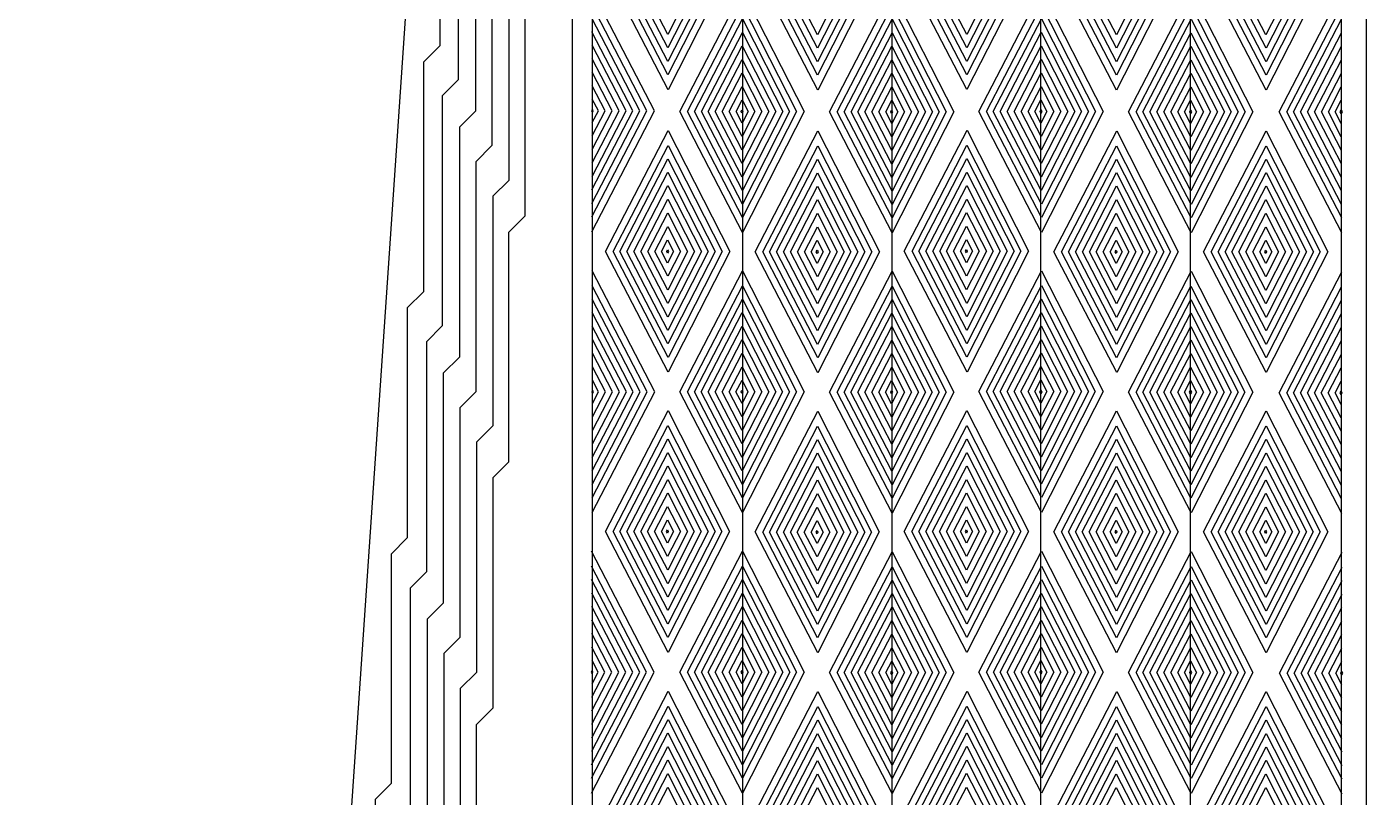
# Model space of a CAD drawing. Extents: x 1.4 to 30.6, y 33.7 to 78.7.
# Drawn here: x 1.37 to 13.11, y 56.9 to 63.65 of the extents above; entities that cross this region are included whole.
import ezdxf

# ---------------------------------------------------------------- set-up
doc = ezdxf.new("R2010")
doc.units = 0
doc.layers.add('Layer_1', color=7, linetype='CONTINUOUS')

msp = doc.modelspace()

# ---------------------------------------------------------------- linework, layer by layer
at = {"layer": 'Layer_1', "color": 7}
for points in [[(6.150381, 77.776697), (13.110188, 77.776697), (13.110188, 39.725902), (7.29343, 33.909143), (4.86829, 33.909143), (3.760688, 35.016747), (3.135771, 35.016747), (1.372314, 35.901154), (1.372314, 36.329863), (3.531009, 37.576188), (3.531009, 46.716138), (5.648365, 77.779939), (6.081495, 77.779939)], [(6.15221, 77.813116), (6.15221, 38.781297), (6.46069, 38.473274), (6.46069, 36.139816)], [(12.891741, 77.665099), (12.891741, 39.821421), (7.176284, 34.105964), (5.002654, 34.105964), (3.893132, 35.21383), (3.893132, 35.350352)], [(11.567766, 77.675947), (11.567766, 39.803742), (7.222398, 35.458374), (7.222398, 34.955292), (6.539506, 34.2724), (5.095628, 34.2724), (4.158051, 35.209977), (4.158051, 35.35063)], [(10.256348, 77.677275), (10.256348, 39.803742), (7.060079, 36.607472), (7.060079, 35.010587), (6.497891, 34.448398), (5.192509, 34.448398), (4.423405, 35.222971), (4.423405, 35.350027)], [(8.95441, 77.675889), (8.95441, 39.814791), (6.91135, 37.771731), (6.91135, 35.088113), (6.445704, 34.622467), (5.283741, 34.622467), (4.687766, 35.218441), (4.687766, 35.349796)], [(7.64299, 77.677216), (7.64299, 39.816447), (6.764734, 38.938192), (6.764734, 35.159212), (6.393491, 34.78797), (5.37924, 34.78797), (4.951025, 35.216185), (4.951025, 35.349849)], [(6.325815, 77.673873), (6.325815, 39.81028), (6.617419, 39.518677), (6.617419, 35.216245), (6.333897, 34.932726), (5.501904, 34.932726), (5.216384, 35.218246), (5.216384, 35.35141)], [(4.991668, 65.50489), (4.991668, 63.485187), (4.849105, 63.342623), (4.849105, 61.331147), (4.707116, 61.189158), (4.707116, 59.173982), (4.564632, 59.031499), (4.564632, 57.020724), (4.425808, 56.881899), (4.425808, 54.864392), (4.284911, 54.723495), (4.284911, 52.704049), (4.144409, 52.563547), (4.144409, 50.548447), (4.000449, 50.404488), (4.000449, 48.38972), (3.861103, 48.250374), (3.861103, 46.233286), (3.720527, 46.092711), (3.720527, 37.435134), (3.433017, 37.147624), (3.433017, 37.041434), (3.537974, 36.936479), (3.751213, 36.936479)], [(5.152492, 65.201089), (5.152492, 63.188293), (5.012335, 63.048136), (5.012335, 61.030967), (4.874168, 60.892801), (4.874168, 58.877089), (4.731367, 58.734287), (4.731367, 56.71758), (4.58965, 56.575862), (4.58965, 54.559986), (4.449424, 54.419761), (4.449424, 52.409253), (4.305558, 52.265387), (4.305558, 50.245304), (4.164232, 50.103977), (4.164232, 48.089558), (4.023465, 47.948792), (4.023465, 45.934879), (3.880208, 45.791623), (3.880208, 37.074173)], [(5.30352, 64.930349), (5.30352, 62.912105), (5.163048, 62.771633), (5.163048, 60.758051), (5.021194, 60.616196), (5.021194, 58.601241), (4.88069, 58.460738), (4.88069, 56.442953), (4.73912, 56.301383), (4.73912, 54.285412), (4.597637, 54.143929), (4.597637, 52.126946), (4.456457, 51.985765), (4.456457, 49.973413), (4.315467, 49.832421), (4.315467, 47.812775), (4.173942, 47.671249), (4.173942, 45.656241), (4.031675, 45.513974), (4.031675, 38.033608), (4.011186, 37.766405), (4.011451, 37.072239)], [(5.448575, 64.626864), (5.448575, 62.611006), (5.307604, 62.470036), (5.307604, 60.453749), (5.166458, 60.312603), (5.166458, 58.30049), (5.026349, 58.160382), (5.026349, 56.146103), (4.885168, 56.004921), (4.885168, 53.984597), (4.740773, 53.840203), (4.740773, 51.824308), (4.601775, 51.685309), (4.601775, 49.67183), (4.460787, 49.530841), (4.460787, 47.516103), (4.317869, 47.373185), (4.317869, 45.354322), (4.1768, 45.213251), (4.1768, 38.019545), (4.145569, 37.748435), (4.145569, 37.073393)], [(5.595329, 64.321427), (5.595329, 62.3066), (5.455833, 62.167104), (5.455833, 60.154763), (5.312883, 60.011814), (5.312883, 57.995191), (5.17097, 57.853277), (5.17097, 55.837838), (5.029984, 55.696853), (5.029984, 53.683211), (4.890503, 53.54373), (4.890503, 51.52504), (4.746132, 51.380668), (4.746132, 49.364805), (4.606198, 49.224869), (4.606198, 47.209723), (4.465577, 47.069102), (4.465577, 45.054628), (4.322713, 44.911767), (4.322713, 37.95876), (4.276828, 37.694055), (4.276828, 37.073861)], [(5.890565, 64.152705), (5.737422, 63.999562), (5.737422, 61.991697), (5.595108, 61.849383), (5.595108, 59.836876), (5.456661, 59.698429), (5.456661, 57.682483), (5.310288, 57.536109), (5.310288, 55.515629), (5.168737, 55.374079), (5.168737, 53.360808), (5.031239, 53.223311), (5.031239, 51.208175), (4.886469, 51.063406), (4.886469, 49.044603), (4.745721, 48.903856), (4.745721, 46.887596), (4.60753, 46.749404), (4.60753, 44.739335), (4.462962, 44.594767), (4.462962, 37.89344), (4.407869, 37.641297), (4.407869, 37.072768)], [(6.323686, 61.856301), (6.873116, 62.916279), (6.323686, 63.976131)], [(12.895996, 61.847527), (12.346566, 62.907506), (12.895996, 63.967357)], [(6.324284, 61.987375), (6.805768, 62.916271), (6.324284, 63.845056)], [(12.895399, 61.978601), (12.413914, 62.907497), (12.895399, 63.836282)], [(6.324816, 62.104237), (6.745724, 62.916264), (6.324816, 63.728195)], [(12.894866, 62.095463), (12.473959, 62.90749), (12.894866, 63.719421)], [(6.325358, 62.223063), (6.684669, 62.916256), (6.325358, 63.609367)], [(12.894325, 62.214289), (12.535014, 62.907483), (12.894325, 63.600593)], [(6.325893, 62.340359), (6.624401, 62.916249), (6.325893, 63.492071)], [(12.893789, 62.331585), (12.595282, 62.907475), (12.893789, 63.483297)], [(6.326435, 62.45934), (6.563267, 62.916241), (6.326435, 63.373089)], [(12.893247, 62.450566), (12.656416, 62.907468), (12.893247, 63.364316)], [(6.326979, 62.577364), (6.502629, 62.916234), (6.326979, 63.255063)], [(12.892704, 62.56859), (12.717054, 62.90746), (12.892704, 63.246289)], [(6.327537, 62.697275), (6.441028, 62.916226), (6.327537, 63.135151)], [(12.892146, 62.688501), (12.778654, 62.907452), (12.892146, 63.126378)], [(6.32809, 62.814084), (6.38103, 62.916218), (6.32809, 63.018338)], [(12.891593, 62.805311), (12.838653, 62.907443), (12.891593, 63.009565)], [(6.325672, 59.394715), (6.875101, 60.454693), (6.325672, 61.514545)], [(12.895552, 59.385941), (12.346123, 60.44592), (12.895552, 61.505771)], [(6.326269, 59.525789), (6.807754, 60.454685), (6.326269, 61.38347)], [(12.894955, 59.517015), (12.413471, 60.445911), (12.894955, 61.374696)], [(6.326802, 59.642651), (6.747709, 60.454678), (6.326802, 61.266608)], [(12.894423, 59.633877), (12.473515, 60.445904), (12.894423, 61.257835)], [(6.327343, 59.761477), (6.686654, 60.45467), (6.327343, 61.147781)], [(12.893881, 59.752703), (12.53457, 60.445897), (12.893881, 61.139007)], [(6.327878, 59.878773), (6.626386, 60.454663), (6.327878, 61.030485)], [(12.893346, 59.869999), (12.594838, 60.445889), (12.893346, 61.021711)], [(6.328421, 59.997754), (6.565252, 60.454656), (6.328421, 60.911503)], [(12.892804, 59.98898), (12.655972, 60.445882), (12.892804, 60.90273)], [(6.328964, 60.115778), (6.504614, 60.454648), (6.328964, 60.793477)], [(12.892261, 60.107004), (12.71661, 60.445874), (12.892261, 60.784703)], [(6.329522, 60.235689), (6.443013, 60.45464), (6.329522, 60.673566)], [(12.891703, 60.226915), (12.778211, 60.445866), (12.891703, 60.664792)], [(6.330075, 60.352498), (6.383015, 60.454631), (6.330075, 60.556753)], [(12.891149, 60.343725), (12.838209, 60.445857), (12.891149, 60.547979)], [(6.321317, 56.937013), (6.870747, 57.996991), (6.321317, 59.056843)], [(12.899907, 56.928239), (12.350477, 57.988217), (12.899907, 59.048069)], [(6.321914, 57.068086), (6.803399, 57.996982), (6.321914, 58.925767)], [(6.322447, 57.184948), (6.743354, 57.996975), (6.322447, 58.808906)], [(12.89931, 57.059312), (12.417825, 57.988208), (12.89931, 58.916993)], [(6.322989, 57.303774), (6.682299, 57.996968), (6.322989, 58.690078)], [(12.898777, 57.176174), (12.47787, 57.988202), (12.898777, 58.800132)], [(6.323524, 57.42107), (6.622032, 57.996961), (6.323524, 58.572782)], [(12.898235, 57.295), (12.538925, 57.988194), (12.898235, 58.681304)], [(12.8977, 57.412296), (12.599193, 57.988187), (12.8977, 58.564008)], [(6.324066, 57.540051), (6.560897, 57.996953), (6.324066, 58.453801)], [(12.897158, 57.531277), (12.660327, 57.988179), (12.897158, 58.445027)], [(6.324609, 57.658075), (6.50026, 57.996945), (6.324609, 58.335775)], [(12.896615, 57.649302), (12.720965, 57.988171), (12.896615, 58.327001)], [(6.325167, 57.777986), (6.438659, 57.996937), (6.325167, 58.215863)], [(12.896057, 57.769212), (12.782565, 57.988163), (12.896057, 58.207089)], [(6.325721, 57.894796), (6.37866, 57.996929), (6.325721, 58.09905)], [(12.895503, 57.886022), (12.842564, 57.988155), (12.895503, 58.090276)]]:
    msp.add_lwpolyline(points, dxfattribs=at)
for points in [[(6.442552, 64.161159), (6.991981, 65.221011), (7.531882, 64.161159), (6.991981, 63.101181)], [(7.754036, 64.157337), (8.303465, 65.217188), (8.843366, 64.157337), (8.303465, 63.097359)], [(9.06191, 64.162004), (9.61134, 65.221856), (10.151241, 64.162004), (9.61134, 63.102026)], [(10.373395, 64.158182), (10.922824, 65.218034), (11.462725, 64.158182), (10.922824, 63.098204)], [(11.684688, 64.158174), (12.234118, 65.218025), (12.774018, 64.158174), (12.234118, 63.098195)], [(6.509899, 64.161151), (6.991384, 65.089936), (7.464517, 64.161151), (6.991384, 63.232255)], [(7.821383, 64.157329), (8.302868, 65.086113), (8.776001, 64.157329), (8.302868, 63.228433)], [(9.129258, 64.161996), (9.610743, 65.090781), (10.083876, 64.161996), (9.610743, 63.2331)], [(10.440742, 64.158174), (10.922227, 65.086958), (11.39536, 64.158174), (10.922227, 63.229278)], [(11.752036, 64.158165), (12.23352, 65.08695), (12.706654, 64.158165), (12.23352, 63.229269)], [(6.569944, 64.161144), (6.990851, 64.973074), (7.404458, 64.161144), (6.990851, 63.349116)], [(7.881428, 64.157321), (8.302335, 64.969252), (8.715942, 64.157321), (8.302335, 63.345294)], [(9.189303, 64.161989), (9.61021, 64.973919), (10.023817, 64.161989), (9.61021, 63.349961)], [(10.500788, 64.158166), (10.921695, 64.970097), (11.335301, 64.158166), (10.921695, 63.346139)], [(11.812081, 64.158158), (12.232988, 64.970088), (12.646594, 64.158158), (12.232988, 63.346131)], [(6.630999, 64.161136), (6.990309, 64.854247), (7.343388, 64.161136), (6.990309, 63.467943)], [(7.942483, 64.157314), (8.301793, 64.850424), (8.654872, 64.157314), (8.301793, 63.46412)], [(9.250358, 64.161981), (9.609669, 64.855092), (9.962747, 64.161981), (9.609669, 63.468788)], [(10.561843, 64.158159), (10.921153, 64.851269), (11.274231, 64.158159), (10.921153, 63.464965)], [(11.873136, 64.158151), (12.232446, 64.851261), (12.585525, 64.158151), (12.232446, 63.464957)], [(6.691267, 64.161129), (6.989774, 64.736951), (7.283105, 64.161129), (6.989774, 63.585238)], [(8.002751, 64.157306), (8.301258, 64.733128), (8.594589, 64.157306), (8.301258, 63.581416)], [(9.310626, 64.161974), (9.609134, 64.737796), (9.902464, 64.161974), (9.609134, 63.586083)], [(10.62211, 64.158152), (10.920618, 64.733973), (11.213948, 64.158152), (10.920618, 63.582261)], [(11.933403, 64.158143), (12.231911, 64.733965), (12.525242, 64.158143), (12.231911, 63.582252)], [(7.095646, 62.910491), (7.645075, 63.970343), (8.184976, 62.910491), (7.645075, 61.850513)], [(8.40713, 62.906669), (8.95656, 63.966521), (9.49646, 62.906669), (8.95656, 61.846691)], [(9.715005, 62.911337), (10.264435, 63.971188), (10.804336, 62.911337), (10.264435, 61.851358)], [(11.026489, 62.907514), (11.575919, 63.967366), (12.11582, 62.907514), (11.575919, 61.847536)], [(7.162993, 62.910483), (7.644478, 63.839268), (8.117612, 62.910483), (7.644478, 61.981588)], [(8.474478, 62.906661), (8.955962, 63.835445), (9.429095, 62.906661), (8.955962, 61.977765)], [(9.782353, 62.911329), (10.263837, 63.840113), (10.736971, 62.911329), (10.263837, 61.982433)], [(11.093837, 62.907506), (11.575322, 63.83629), (12.048455, 62.907506), (11.575322, 61.97861)], [(7.223038, 62.910476), (7.643945, 63.722407), (8.057552, 62.910476), (7.643945, 62.098449)], [(8.534523, 62.906654), (8.955429, 63.718584), (9.369036, 62.906654), (8.955429, 62.094626)], [(9.842398, 62.911321), (10.263305, 63.723251), (10.676912, 62.911321), (10.263305, 62.099294)], [(11.153882, 62.907499), (11.574789, 63.719429), (11.988396, 62.907499), (11.574789, 62.095471)], [(7.284093, 62.910468), (7.643403, 63.603579), (7.996482, 62.910468), (7.643403, 62.217275)], [(8.595577, 62.906646), (8.954887, 63.599757), (9.307966, 62.906646), (8.954887, 62.213452)], [(9.903453, 62.911313), (10.262763, 63.604424), (10.615842, 62.911313), (10.262763, 62.21812)], [(11.214937, 62.907491), (11.574247, 63.600602), (11.927326, 62.907491), (11.574247, 62.214298)], [(7.344361, 62.910461), (7.642868, 63.486283), (7.936199, 62.910461), (7.642868, 62.33457)], [(8.655845, 62.906639), (8.954353, 63.482461), (9.247683, 62.906639), (8.954353, 62.330748)], [(9.963721, 62.911306), (10.262228, 63.487128), (10.555559, 62.911306), (10.262228, 62.335416)], [(11.275204, 62.907484), (11.573712, 63.483305), (11.867043, 62.907484), (11.573712, 62.331593)], [(7.405495, 62.910454), (7.642326, 63.367301), (7.87505, 62.910454), (7.642326, 62.453551)], [(8.716979, 62.906631), (8.953811, 63.363479), (9.186534, 62.906631), (8.953811, 62.449729)], [(10.024855, 62.911299), (10.261686, 63.368146), (10.49441, 62.911299), (10.261686, 62.454396)], [(11.336339, 62.907476), (11.57317, 63.364324), (11.805894, 62.907476), (11.57317, 62.450574)], [(7.466133, 62.910446), (7.641783, 63.249275), (7.814386, 62.910446), (7.641783, 62.571576)], [(8.777617, 62.906623), (8.953267, 63.245452), (9.12587, 62.906623), (8.953267, 62.567754)], [(10.085492, 62.911291), (10.261143, 63.25012), (10.433746, 62.911291), (10.261143, 62.572421)], [(11.396976, 62.907469), (11.572627, 63.246298), (11.74523, 62.907469), (11.572627, 62.568598)], [(7.527733, 62.910437), (7.641225, 63.129363), (7.752748, 62.910437), (7.641225, 62.691486)], [(8.839218, 62.906615), (8.952709, 63.125541), (9.064232, 62.906615), (8.952709, 62.687664)], [(10.147093, 62.911283), (10.260585, 63.130208), (10.372108, 62.911283), (10.260585, 62.692331)], [(11.458577, 62.90746), (11.572069, 63.126386), (11.683592, 62.90746), (11.572069, 62.688509)], [(6.336442, 62.915725), (6.328804, 62.93046), (6.321298, 62.915725), (6.328804, 62.900988)], [(7.587732, 62.910429), (7.640672, 63.01255), (7.692693, 62.910429), (7.640672, 62.808297)], [(7.632319, 62.909938), (7.639958, 62.924672), (7.647464, 62.909938), (7.639958, 62.8952)], [(8.899216, 62.906607), (8.952156, 63.008728), (9.004177, 62.906607), (8.952156, 62.804474)], [(8.943803, 62.906115), (8.951442, 62.92085), (8.958948, 62.906115), (8.951442, 62.891378)], [(10.207092, 62.911275), (10.260031, 63.013396), (10.312053, 62.911275), (10.260031, 62.809141)], [(10.251679, 62.910783), (10.259317, 62.925518), (10.266824, 62.910783), (10.259317, 62.896046)], [(11.518576, 62.907452), (11.571516, 63.009573), (11.623537, 62.907452), (11.571516, 62.805319)], [(11.563163, 62.90696), (11.570802, 62.921695), (11.578308, 62.90696), (11.570802, 62.892223)], [(12.88324, 62.906952), (12.890879, 62.921686), (12.898385, 62.906952), (12.890879, 62.892215)], [(6.443147, 61.684806), (6.992576, 62.744658), (7.532477, 61.684806), (6.992576, 60.624828)], [(7.754631, 61.680984), (8.304061, 62.740835), (8.843961, 61.680984), (8.304061, 60.621006)], [(9.062506, 61.685651), (9.611936, 62.745503), (10.151836, 61.685651), (9.611936, 60.625673)], [(10.37399, 61.681829), (10.92342, 62.74168), (11.463321, 61.681829), (10.92342, 60.621851)], [(11.685283, 61.681821), (12.234713, 62.741672), (12.774614, 61.681821), (12.234713, 60.621842)], [(6.510494, 61.684798), (6.991979, 62.613582), (7.465113, 61.684798), (6.991979, 60.755902)], [(7.821979, 61.680976), (8.303463, 62.60976), (8.776596, 61.680976), (8.303463, 60.75208)], [(9.129854, 61.685643), (9.611338, 62.614427), (10.084472, 61.685643), (9.611338, 60.756747)], [(10.441338, 61.681821), (10.922823, 62.610605), (11.395956, 61.681821), (10.922823, 60.752925)], [(11.752631, 61.681812), (12.234116, 62.610597), (12.707249, 61.681812), (12.234116, 60.752916)], [(6.570539, 61.68479), (6.991446, 62.496721), (7.405053, 61.68479), (6.991446, 60.872763)], [(7.882023, 61.680968), (8.30293, 62.492899), (8.716537, 61.680968), (8.30293, 60.868941)], [(9.189898, 61.685636), (9.610805, 62.497566), (10.024412, 61.685636), (9.610805, 60.873609)], [(10.501383, 61.681813), (10.92229, 62.493744), (11.335897, 61.681813), (10.92229, 60.869786)], [(11.812676, 61.681804), (12.233583, 62.493735), (12.64719, 61.681804), (12.233583, 60.869778)], [(6.631594, 61.684783), (6.990904, 62.377893), (7.343983, 61.684783), (6.990904, 60.99159)], [(7.943078, 61.680961), (8.302388, 62.374071), (8.655467, 61.680961), (8.302388, 60.987767)], [(9.250953, 61.685628), (9.610264, 62.378738), (9.963343, 61.685628), (9.610264, 60.992435)], [(10.562438, 61.681806), (10.921748, 62.374916), (11.274826, 61.681806), (10.921748, 60.988613)], [(11.873731, 61.681797), (12.233041, 62.374908), (12.58612, 61.681797), (12.233041, 60.988604)], [(6.691862, 61.684776), (6.990369, 62.260597), (7.2837, 61.684776), (6.990369, 61.108885)], [(8.003346, 61.680954), (8.301854, 62.256775), (8.595184, 61.680954), (8.301854, 61.105063)], [(9.311221, 61.685621), (9.609729, 62.261443), (9.903059, 61.685621), (9.609729, 61.10973)], [(10.622705, 61.681798), (10.921213, 62.25762), (11.214543, 61.681798), (10.921213, 61.105908)], [(11.933998, 61.68179), (12.232506, 62.257612), (12.525837, 61.68179), (12.232506, 61.1059)], [(6.752996, 61.684768), (6.989827, 62.141616), (7.222551, 61.684768), (6.989827, 61.227865)], [(8.06448, 61.680946), (8.301312, 62.137794), (8.534035, 61.680946), (8.301312, 61.224043)], [(9.372355, 61.685613), (9.609186, 62.142461), (9.84191, 61.685613), (9.609186, 61.228711)], [(10.68384, 61.68179), (10.920671, 62.138638), (11.153394, 61.68179), (10.920671, 61.224888)], [(11.995133, 61.681782), (12.231964, 62.13863), (12.464688, 61.681782), (12.231964, 61.22488)], [(6.813634, 61.684761), (6.989284, 62.02359), (7.161887, 61.684761), (6.989284, 61.345891)], [(8.125118, 61.680938), (8.300768, 62.019767), (8.473371, 61.680938), (8.300768, 61.342068)], [(9.432993, 61.685606), (9.608644, 62.024435), (9.781247, 61.685606), (9.608644, 61.346736)], [(10.744477, 61.681783), (10.920128, 62.020612), (11.092731, 61.681783), (10.920128, 61.342913)], [(12.05577, 61.681774), (12.231421, 62.020604), (12.404024, 61.681774), (12.231421, 61.342905)], [(6.875234, 61.684752), (6.988726, 61.903678), (7.100249, 61.684752), (6.988726, 61.465801)], [(8.186719, 61.68093), (8.30021, 61.899856), (8.411733, 61.68093), (8.30021, 61.461978)], [(9.494594, 61.685597), (9.608086, 61.904523), (9.719609, 61.685597), (9.608086, 61.466646)], [(10.806078, 61.681775), (10.91957, 61.9007), (11.031092, 61.681775), (10.91957, 61.462823)], [(12.117371, 61.681767), (12.230863, 61.900692), (12.342386, 61.681767), (12.230863, 61.462815)], [(6.935233, 61.684744), (6.988173, 61.786864), (7.040194, 61.684744), (6.988173, 61.582611)], [(8.246717, 61.680922), (8.299657, 61.783042), (8.351678, 61.680922), (8.299657, 61.578788)], [(9.554592, 61.685589), (9.607532, 61.78771), (9.659553, 61.685589), (9.607532, 61.583456)], [(10.866076, 61.681767), (10.919016, 61.783888), (10.971037, 61.681767), (10.919016, 61.579634)], [(12.17737, 61.681758), (12.23031, 61.783879), (12.282331, 61.681758), (12.23031, 61.579626)], [(6.97982, 61.684252), (6.987459, 61.698987), (6.994965, 61.684252), (6.987459, 61.669515)], [(8.291304, 61.68043), (8.298943, 61.695164), (8.306449, 61.68043), (8.298943, 61.665692)], [(9.59918, 61.685098), (9.606818, 61.699832), (9.614324, 61.685098), (9.606818, 61.67036)], [(10.910664, 61.681275), (10.918302, 61.696009), (10.925808, 61.681275), (10.918302, 61.666537)], [(12.221957, 61.681266), (12.229596, 61.696001), (12.237102, 61.681266), (12.229596, 61.666529)], [(7.09504, 60.454669), (7.64447, 61.514521), (8.18437, 60.454669), (7.64447, 59.394691)], [(8.406524, 60.450847), (8.955954, 61.510699), (9.495855, 60.450847), (8.955954, 59.390869)], [(9.7144, 60.455515), (10.26383, 61.515366), (10.80373, 60.455515), (10.26383, 59.395536)], [(11.025884, 60.451692), (11.575313, 61.511544), (12.115214, 60.451692), (11.575313, 59.391714)], [(7.162388, 60.454661), (7.643872, 61.383446), (8.117006, 60.454661), (7.643872, 59.525765)], [(8.473872, 60.450839), (8.955357, 61.379624), (9.42849, 60.450839), (8.955357, 59.521943)], [(9.781748, 60.455506), (10.263232, 61.384291), (10.736365, 60.455506), (10.263232, 59.526611)], [(11.093231, 60.451684), (11.574716, 61.380469), (12.04785, 60.451684), (11.574716, 59.522788)], [(7.222433, 60.454654), (7.64334, 61.266585), (8.056946, 60.454654), (7.64334, 59.642626)], [(8.533917, 60.450832), (8.954824, 61.262762), (9.368431, 60.450832), (8.954824, 59.638804)], [(9.841792, 60.455499), (10.262699, 61.26743), (10.676306, 60.455499), (10.262699, 59.643472)], [(11.153276, 60.451677), (11.574184, 61.263608), (11.98779, 60.451677), (11.574184, 59.639649)], [(7.283488, 60.454646), (7.642798, 61.147757), (7.995877, 60.454646), (7.642798, 59.761453)], [(8.594972, 60.450824), (8.954282, 61.143935), (9.307361, 60.450824), (8.954282, 59.757631)], [(9.902847, 60.455491), (10.262157, 61.148602), (10.615236, 60.455491), (10.262157, 59.762298)], [(11.214331, 60.451669), (11.573641, 61.144779), (11.92672, 60.451669), (11.573641, 59.758476)], [(7.343755, 60.454639), (7.642263, 61.030461), (7.935594, 60.454639), (7.642263, 59.878748)], [(8.65524, 60.450817), (8.953747, 61.026638), (9.247078, 60.450817), (8.953747, 59.874926)], [(9.963115, 60.455484), (10.261623, 61.031306), (10.554953, 60.455484), (10.261623, 59.879594)], [(11.274599, 60.451662), (11.573107, 61.027484), (11.866437, 60.451662), (11.573107, 59.875771)], [(7.40489, 60.454632), (7.641721, 60.911479), (7.874445, 60.454632), (7.641721, 59.997729)], [(8.716374, 60.450809), (8.953205, 60.907657), (9.185928, 60.450809), (8.953205, 59.993907)], [(10.024249, 60.455477), (10.26108, 60.912324), (10.493804, 60.455477), (10.26108, 59.998574)], [(11.335733, 60.451654), (11.572565, 60.908502), (11.805288, 60.451654), (11.572565, 59.994752)], [(7.465527, 60.454624), (7.641178, 60.793453), (7.813781, 60.454624), (7.641178, 60.115754)], [(8.777012, 60.450801), (8.952662, 60.789631), (9.125265, 60.450801), (8.952662, 60.111932)], [(10.084887, 60.455469), (10.260537, 60.794298), (10.43314, 60.455469), (10.260537, 60.116599)], [(11.396371, 60.451647), (11.572021, 60.790476), (11.744625, 60.451647), (11.572021, 60.112777)], [(7.527128, 60.454616), (7.64062, 60.673541), (7.752143, 60.454616), (7.64062, 60.235664)], [(8.838612, 60.450793), (8.952104, 60.669719), (9.063627, 60.450793), (8.952104, 60.231842)], [(10.146487, 60.455461), (10.259979, 60.674386), (10.371502, 60.455461), (10.259979, 60.236509)], [(11.457971, 60.451638), (11.571463, 60.670564), (11.682986, 60.451638), (11.571463, 60.232687)], [(6.338428, 60.45414), (6.330789, 60.468875), (6.323283, 60.45414), (6.330789, 60.439403)], [(7.587127, 60.454607), (7.640066, 60.556728), (7.692088, 60.454607), (7.640066, 60.352475)], [(7.631714, 60.454116), (7.639352, 60.46885), (7.646858, 60.454116), (7.639352, 60.439378)], [(8.89861, 60.450785), (8.95155, 60.552906), (9.003571, 60.450785), (8.95155, 60.348652)], [(8.943198, 60.450293), (8.950836, 60.465028), (8.958342, 60.450293), (8.950836, 60.435556)], [(10.206486, 60.455452), (10.259426, 60.557573), (10.311447, 60.455452), (10.259426, 60.353319)], [(10.251073, 60.454961), (10.258712, 60.469696), (10.266218, 60.454961), (10.258712, 60.440224)], [(11.51797, 60.45163), (11.57091, 60.553751), (11.622931, 60.45163), (11.57091, 60.349497)], [(11.562558, 60.451138), (11.570196, 60.465873), (11.577702, 60.451138), (11.570196, 60.436401)], [(12.882797, 60.445366), (12.890435, 60.4601), (12.897941, 60.445366), (12.890435, 60.430629)], [(6.442541, 59.228984), (6.991971, 60.288835), (7.531872, 59.228984), (6.991971, 58.169006)], [(7.754025, 59.225162), (8.303455, 60.285013), (8.843356, 59.225162), (8.303455, 58.165183)], [(9.0619, 59.229829), (9.61133, 60.289681), (10.151231, 59.229829), (9.61133, 58.169851)], [(10.373384, 59.226007), (10.922814, 60.285858), (11.462715, 59.226007), (10.922814, 58.166029)], [(11.684678, 59.225998), (12.234107, 60.28585), (12.774008, 59.225998), (12.234107, 58.16602)], [(6.509889, 59.228976), (6.991373, 60.15776), (7.464507, 59.228976), (6.991373, 58.30008)], [(7.821373, 59.225154), (8.302858, 60.153938), (8.775991, 59.225154), (8.302858, 58.296258)], [(9.129248, 59.229821), (9.610733, 60.158605), (10.083866, 59.229821), (9.610733, 58.300925)], [(10.440732, 59.225999), (10.922217, 60.154783), (11.39535, 59.225999), (10.922217, 58.297103)], [(11.752025, 59.22599), (12.23351, 60.154774), (12.706644, 59.22599), (12.23351, 58.297094)], [(6.569934, 59.228968), (6.990841, 60.040899), (7.404448, 59.228968), (6.990841, 58.416941)], [(7.881418, 59.225146), (8.302325, 60.037076), (8.715932, 59.225146), (8.302325, 58.413119)], [(9.189293, 59.229814), (9.6102, 60.041744), (10.023807, 59.229814), (9.6102, 58.417786)], [(10.500777, 59.225991), (10.921684, 60.037922), (11.335291, 59.225991), (10.921684, 58.413964)], [(11.81207, 59.225983), (12.232978, 60.037913), (12.646584, 59.225983), (12.232978, 58.413955)], [(6.630989, 59.228961), (6.990299, 59.922071), (7.343378, 59.228961), (6.990299, 58.535767)], [(7.942473, 59.225138), (8.301783, 59.918249), (8.654862, 59.225138), (8.301783, 58.531945)], [(9.250348, 59.229806), (9.609658, 59.922916), (9.962737, 59.229806), (9.609658, 58.536612)], [(10.561832, 59.225984), (10.921142, 59.919094), (11.274221, 59.225984), (10.921142, 58.53279)], [(11.873125, 59.225975), (12.232436, 59.919086), (12.585514, 59.225975), (12.232436, 58.532782)], [(6.691256, 59.228953), (6.989764, 59.804775), (7.283094, 59.228953), (6.989764, 58.653063)], [(8.00274, 59.225131), (8.301248, 59.800953), (8.594579, 59.225131), (8.301248, 58.649241)], [(9.310616, 59.229799), (9.609123, 59.805621), (9.902454, 59.229799), (9.609123, 58.653908)], [(10.6221, 59.225976), (10.920607, 59.801798), (11.213938, 59.225976), (10.920607, 58.650086)], [(11.933393, 59.225968), (12.2319, 59.80179), (12.525231, 59.225968), (12.2319, 58.650077)], [(6.752391, 59.228946), (6.989222, 59.685794), (7.221945, 59.228946), (6.989222, 58.772044)], [(8.063875, 59.225124), (8.300706, 59.681971), (8.533429, 59.225124), (8.300706, 58.768221)], [(9.37175, 59.229791), (9.608581, 59.686639), (9.841305, 59.229791), (9.608581, 58.772889)], [(10.683234, 59.225969), (10.920065, 59.682816), (11.152789, 59.225969), (10.920065, 58.769066)], [(11.994527, 59.22596), (12.231358, 59.682808), (12.464082, 59.22596), (12.231358, 58.769058)], [(6.813028, 59.228938), (6.988679, 59.567768), (7.161282, 59.228938), (6.988679, 58.890069)], [(8.124512, 59.225116), (8.300163, 59.563945), (8.472766, 59.225116), (8.300163, 58.886246)], [(9.432387, 59.229783), (9.608038, 59.568613), (9.780641, 59.229783), (9.608038, 58.890914)], [(10.743871, 59.225961), (10.919522, 59.56479), (11.092125, 59.225961), (10.919522, 58.887091)], [(12.055165, 59.225953), (12.230815, 59.564782), (12.403419, 59.225953), (12.230815, 58.887083)], [(6.874629, 59.22893), (6.98812, 59.447856), (7.099643, 59.22893), (6.98812, 59.009978)], [(8.186113, 59.225108), (8.299605, 59.444034), (8.411128, 59.225108), (8.299605, 59.006156)], [(9.493988, 59.229775), (9.60748, 59.448701), (9.719003, 59.229775), (9.60748, 59.010824)], [(10.805472, 59.225953), (10.918964, 59.444879), (11.030487, 59.225953), (10.918964, 59.007001)], [(12.116765, 59.225944), (12.230257, 59.44487), (12.34178, 59.225944), (12.230257, 59.006993)], [(6.934627, 59.228922), (6.987567, 59.331042), (7.039588, 59.228922), (6.987567, 59.126789)], [(8.246112, 59.2251), (8.299051, 59.32722), (8.351073, 59.2251), (8.299051, 59.122966)], [(9.553987, 59.229767), (9.606926, 59.331888), (9.658948, 59.229767), (9.606926, 59.127634)], [(10.865471, 59.225945), (10.91841, 59.328065), (10.970432, 59.225945), (10.91841, 59.123812)], [(12.176764, 59.225936), (12.229704, 59.328057), (12.281725, 59.225936), (12.229704, 59.123803)], [(6.979215, 59.22843), (6.986853, 59.243165), (6.994359, 59.22843), (6.986853, 59.213693)], [(8.290699, 59.224608), (8.298337, 59.239342), (8.305844, 59.224608), (8.298337, 59.20987)], [(9.598574, 59.229275), (9.606213, 59.24401), (9.613719, 59.229275), (9.606213, 59.214538)], [(10.910058, 59.225453), (10.917697, 59.240187), (10.925203, 59.225453), (10.917697, 59.210715)], [(12.221352, 59.225444), (12.22899, 59.240179), (12.236496, 59.225444), (12.22899, 59.210707)], [(7.095821, 57.996278), (7.645251, 59.05613), (8.185152, 57.996278), (7.645251, 56.936299)], [(8.407306, 57.992456), (8.956735, 59.052307), (9.496636, 57.992456), (8.956735, 56.932478)], [(9.71518, 57.997123), (10.26461, 59.056975), (10.804511, 57.997123), (10.26461, 56.937145)], [(11.026665, 57.993301), (11.576094, 59.053152), (12.115995, 57.993301), (11.576094, 56.933323)], [(7.163169, 57.99627), (7.644654, 58.925054), (8.117787, 57.99627), (7.644654, 57.067374)], [(9.782528, 57.997115), (10.264013, 58.925899), (10.737146, 57.997115), (10.264013, 57.068219)], [(7.223214, 57.996262), (7.644121, 58.808193), (8.057728, 57.996262), (7.644121, 57.184235)], [(8.474653, 57.992447), (8.956138, 58.921232), (9.429271, 57.992447), (8.956138, 57.063552)], [(9.842573, 57.997107), (10.26348, 58.809038), (10.677087, 57.997107), (10.26348, 57.18508)], [(11.094013, 57.993292), (11.575497, 58.922077), (12.048631, 57.993292), (11.575497, 57.064397)], [(8.534698, 57.99244), (8.955605, 58.804371), (9.369212, 57.99244), (8.955605, 57.180413)], [(9.903628, 57.9971), (10.262939, 58.69021), (10.616017, 57.9971), (10.262939, 57.303906)], [(11.154057, 57.993285), (11.574964, 58.805215), (11.988571, 57.993285), (11.574964, 57.181258)], [(7.284269, 57.996255), (7.643579, 58.689365), (7.996658, 57.996255), (7.643579, 57.303061)], [(7.344536, 57.996248), (7.643044, 58.572069), (7.936375, 57.996248), (7.643044, 57.420357)], [(8.595753, 57.992433), (8.955063, 58.685543), (9.308142, 57.992433), (8.955063, 57.299239)], [(9.963896, 57.997093), (10.262404, 58.572914), (10.555734, 57.997093), (10.262404, 57.421202)], [(11.215112, 57.993278), (11.574423, 58.686388), (11.927501, 57.993278), (11.574423, 57.300084)], [(8.656021, 57.992425), (8.954528, 58.568247), (9.247859, 57.992425), (8.954528, 57.416534)], [(11.27538, 57.99327), (11.573888, 58.569092), (11.867218, 57.99327), (11.573888, 57.417379)], [(7.405671, 57.99624), (7.642502, 58.453088), (7.875226, 57.99624), (7.642502, 57.539338)], [(8.717155, 57.992418), (8.953986, 58.449265), (9.186709, 57.992418), (8.953986, 57.535515)], [(10.02503, 57.997085), (10.261861, 58.453933), (10.494585, 57.997085), (10.261861, 57.540183)], [(11.336514, 57.993263), (11.573345, 58.45011), (11.806069, 57.993263), (11.573345, 57.53636)], [(7.466308, 57.996232), (7.641959, 58.335062), (7.814562, 57.996232), (7.641959, 57.657363)], [(8.777793, 57.99241), (8.953443, 58.331239), (9.126046, 57.99241), (8.953443, 57.65354)], [(10.085668, 57.997077), (10.261318, 58.335907), (10.433922, 57.997077), (10.261318, 57.658207)], [(11.397152, 57.993255), (11.572803, 58.332084), (11.745406, 57.993255), (11.572803, 57.654385)], [(7.527909, 57.996224), (7.641401, 58.21515), (7.752924, 57.996224), (7.641401, 57.777272)], [(8.839393, 57.992402), (8.952885, 58.211327), (9.064408, 57.992402), (8.952885, 57.77345)], [(10.147269, 57.997069), (10.26076, 58.215995), (10.372283, 57.997069), (10.26076, 57.778117)], [(11.458753, 57.993247), (11.572244, 58.212172), (11.683767, 57.993247), (11.572244, 57.774295)], [(6.334073, 57.996437), (6.326435, 58.011172), (6.318928, 57.996437), (6.326435, 57.9817)], [(7.587908, 57.996216), (7.640847, 58.098337), (7.692869, 57.996216), (7.640847, 57.894083)], [(7.632495, 57.995724), (7.640133, 58.010459), (7.64764, 57.995724), (7.640133, 57.980987)], [(8.899392, 57.992393), (8.952331, 58.094514), (9.004353, 57.992393), (8.952331, 57.890261)], [(8.943979, 57.991902), (8.951617, 58.006636), (8.959124, 57.991902), (8.951617, 57.977164)], [(10.207267, 57.997061), (10.260207, 58.099182), (10.312228, 57.997061), (10.260207, 57.894928)], [(10.251854, 57.996569), (10.259493, 58.011304), (10.266999, 57.996569), (10.259493, 57.981832)], [(11.518751, 57.993238), (11.571691, 58.095359), (11.623712, 57.993238), (11.571691, 57.891106)], [(11.563339, 57.992747), (11.570977, 58.007481), (11.578483, 57.992747), (11.570977, 57.978009)], [(12.887151, 57.987663), (12.894789, 58.002398), (12.902296, 57.987663), (12.894789, 57.972926)], [(6.443322, 56.770593), (6.992752, 57.830444), (7.532653, 56.770593), (6.992752, 55.710614)], [(7.754806, 56.76677), (8.304236, 57.826622), (8.844137, 56.76677), (8.304236, 55.706792)], [(9.062681, 56.771438), (9.612111, 57.831289), (10.152012, 56.771438), (9.612111, 55.711459)], [(10.374166, 56.767615), (10.923595, 57.827467), (11.463496, 56.767615), (10.923595, 55.707637)], [(11.685459, 56.767607), (12.234889, 57.827458), (12.774789, 56.767607), (12.234889, 55.707628)], [(6.51067, 56.770584), (6.992155, 57.699369), (7.465288, 56.770584), (6.992155, 55.841688)], [(7.822154, 56.766762), (8.303639, 57.695546), (8.776772, 56.766762), (8.303639, 55.837866)], [(9.130029, 56.771429), (9.611514, 57.700214), (10.084647, 56.771429), (9.611514, 55.842533)], [(10.441513, 56.767607), (10.922998, 57.696392), (11.396131, 56.767607), (10.922998, 55.838711)], [(11.752807, 56.767599), (12.234291, 57.696383), (12.707425, 56.767599), (12.234291, 55.838703)], [(6.570715, 56.770577), (6.991622, 57.582507), (7.405229, 56.770577), (6.991622, 55.958549)], [(7.882199, 56.766754), (8.303106, 57.578685), (8.716713, 56.766754), (8.303106, 55.954727)], [(9.190074, 56.771422), (9.610981, 57.583352), (10.024588, 56.771422), (9.610981, 55.959394)], [(10.501558, 56.7676), (10.922465, 57.57953), (11.336072, 56.7676), (10.922465, 55.955572)], [(11.812851, 56.767591), (12.233758, 57.579521), (12.647365, 56.767591), (12.233758, 55.955564)], [(6.63177, 56.770569), (6.99108, 57.46368), (7.344159, 56.770569), (6.99108, 56.077376)], [(7.943254, 56.766747), (8.302564, 57.459858), (8.655643, 56.766747), (8.302564, 56.073554)], [(9.251129, 56.771415), (9.61044, 57.464525), (9.963518, 56.771415), (9.61044, 56.078221)], [(10.562613, 56.767592), (10.921923, 57.460702), (11.275002, 56.767592), (10.921923, 56.074399)], [(11.873906, 56.767584), (12.233217, 57.460694), (12.586295, 56.767584), (12.233217, 56.07439)], [(6.692037, 56.770562), (6.990545, 57.346384), (7.283875, 56.770562), (6.990545, 56.194671)], [(8.003521, 56.76674), (8.302029, 57.342562), (8.59536, 56.76674), (8.302029, 56.190849)], [(9.311397, 56.771407), (9.609904, 57.347229), (9.903235, 56.771407), (9.609904, 56.195516)], [(10.622881, 56.767585), (10.921388, 57.343406), (11.214719, 56.767585), (10.921388, 56.191694)], [(11.934174, 56.767576), (12.232682, 57.343398), (12.526012, 56.767576), (12.232682, 56.191686)], [(6.753172, 56.770554), (6.990003, 57.227402), (7.222727, 56.770554), (6.990003, 56.313652)], [(8.064656, 56.766732), (8.301487, 57.22358), (8.53421, 56.766732), (8.301487, 56.30983)], [(9.372531, 56.7714), (9.609362, 57.228247), (9.842086, 56.7714), (9.609362, 56.314497)], [(10.684015, 56.767577), (10.920846, 57.224425), (11.15357, 56.767577), (10.920846, 56.310675)], [(11.995308, 56.767569), (12.232139, 57.224416), (12.464863, 56.767569), (12.232139, 56.310667)], [(6.813809, 56.770547), (6.98946, 57.109376), (7.162063, 56.770547), (6.98946, 56.431677)], [(8.125293, 56.766725), (8.300944, 57.105554), (8.473547, 56.766725), (8.300944, 56.427855)], [(9.433168, 56.771392), (9.608819, 57.110221), (9.781423, 56.771392), (9.608819, 56.432522)], [(10.744653, 56.76757), (10.920303, 57.106399), (11.092906, 56.76757), (10.920303, 56.4287)], [(12.055946, 56.767561), (12.231596, 57.10639), (12.4042, 56.767561), (12.231596, 56.428691)], [(6.87541, 56.770539), (6.988902, 56.989464), (7.100425, 56.770539), (6.988902, 56.551587)], [(8.186894, 56.766716), (8.300386, 56.985642), (8.411909, 56.766716), (8.300386, 56.547764)], [(9.494769, 56.771384), (9.608261, 56.990309), (9.719784, 56.771384), (9.608261, 56.552432)], [(10.806254, 56.767561), (10.919745, 56.986487), (11.031268, 56.767561), (10.919745, 56.548609)], [(12.117547, 56.767553), (12.231038, 56.986479), (12.342561, 56.767553), (12.231038, 56.548601)]]:
    msp.add_lwpolyline(points, close=True, dxfattribs=at)

doc.saveas('drawing.dxf')
